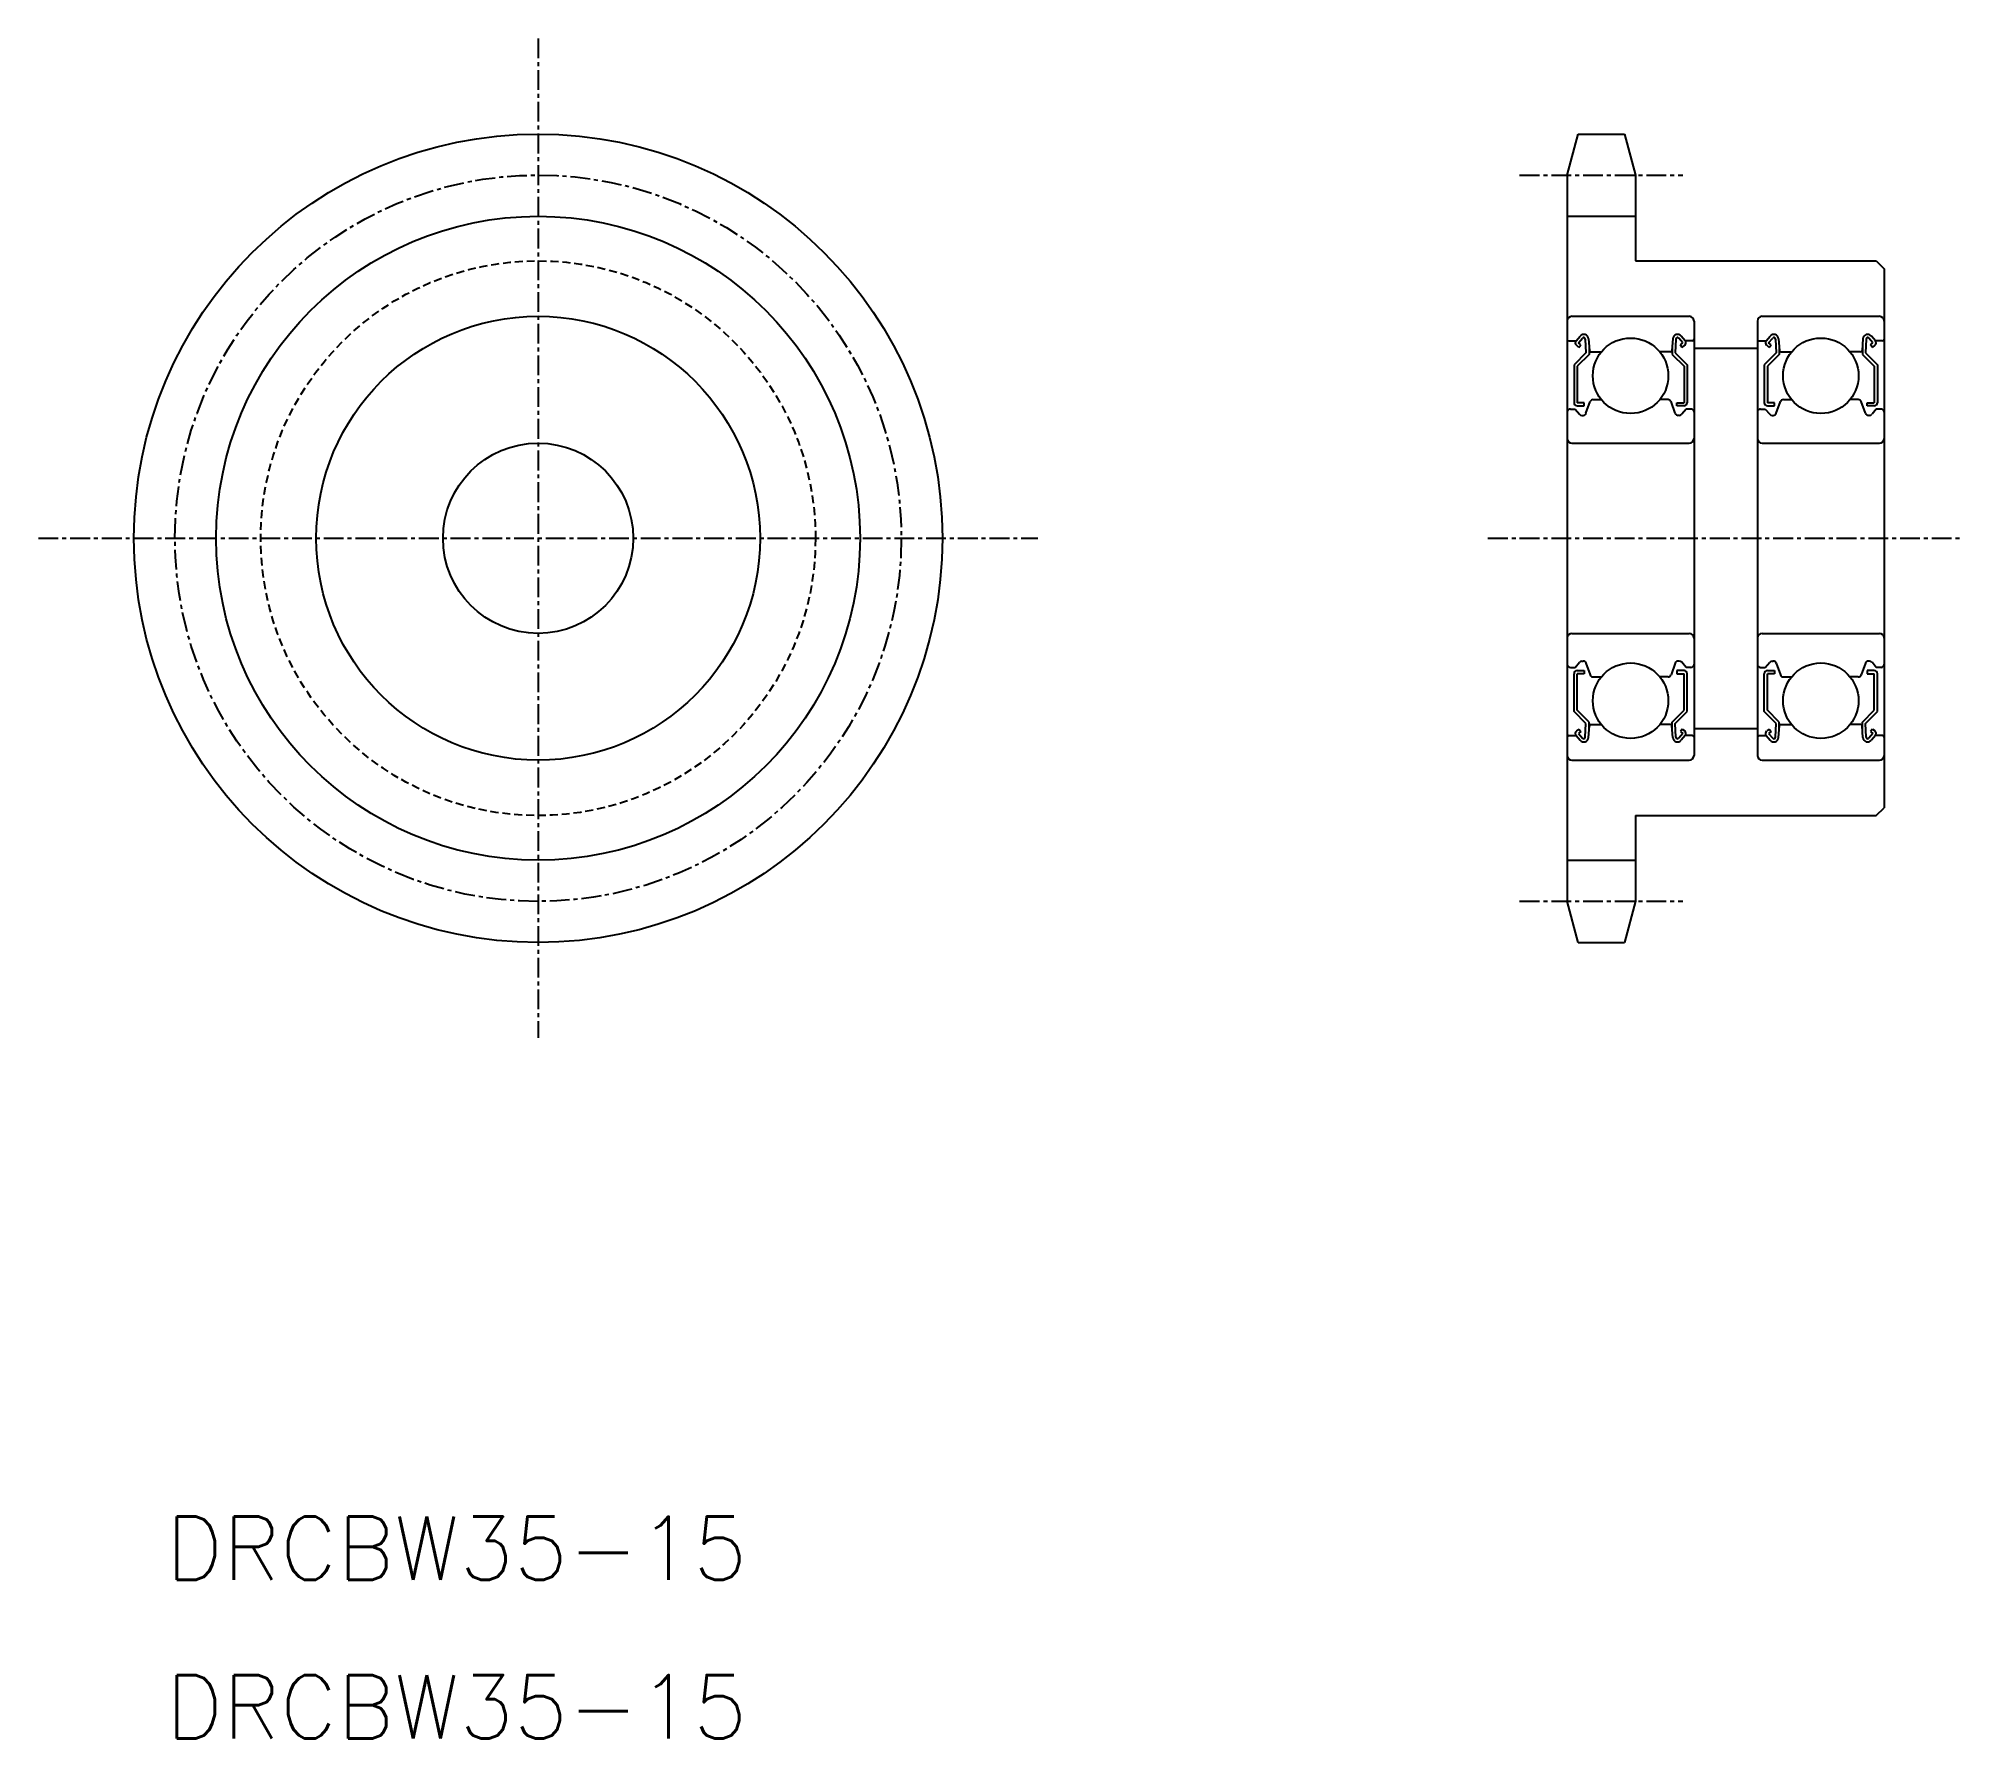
# Model space of a CAD drawing. Extents: x 0 to 121, y 0 to 107.
import ezdxf

# ---------------------------------------------------------------- set-up
doc = ezdxf.new("R2010")
doc.units = 0
doc.linetypes.add('CENTER', pattern=[2, 1.25, -0.25, 0.25, -0.25])
doc.linetypes.add('DASHED', pattern=[0.75, 0.5, -0.25])
doc.layers.get('0').update_dxf_attribs({"linetype": 'CONTINUOUS'})
doc.layers.add('CENTER', color=1, linetype='CENTER')
doc.styles.get("Standard").update_dxf_attribs({"font": 'txt', "bigfont": 'BIGFONT'})

msp = doc.modelspace()

# ---------------------------------------------------------------- linework, layer by layer
at = {"color": 7, "linetype": 'CONTINUOUS'}
for p, q in [((96.44, 98.63), (97.14, 101.22)), ((97.14, 101.22), (100.05, 101.22)), ((100.05, 101.22), (100.74, 98.63)), ((96.44, 98.63), (96.44, 52.82)), ((100.74, 98.63), (100.74, 93.22)), ((96.44, 96.03), (100.74, 96.03)), ((100.74, 93.22), (115.94, 93.22)), ((115.94, 93.22), (116.44, 92.72)), ((116.44, 92.72), (116.44, 58.72)), ((96.44, 89.42), (96.44, 62.02)), ((96.74, 89.72), (104.14, 89.72)), ((104.44, 89.42), (104.44, 62.02)), ((108.44, 89.42), (108.44, 62.02)), ((108.74, 89.72), (116.14, 89.72)), ((116.44, 89.42), (116.44, 62.02)), ((96.54, 88.17), (97, 88.17)), ((97, 88.17), (97.25, 88.47)), ((97.18, 87.76), (97.03, 87.89)), ((97.15, 88.05), (97.41, 88.34)), ((97.31, 87.92), (97.15, 88.05)), ((97.18, 87.76), (97.31, 87.92)), ((97.58, 88.28), (97.62, 87.41)), ((97.78, 88.3), (97.84, 87.57)), ((97.82, 87.79), (97.82, 87.32)), ((97.94, 87.47), (98.59, 87.47)), ((102.94, 87.47), (102.29, 87.47)), ((103.1, 88.3), (103.04, 87.57)), ((103.06, 87.79), (103.06, 87.32)), ((103.3, 88.28), (103.26, 87.41)), ((103.73, 88.05), (103.48, 88.34)), ((103.58, 87.92), (103.73, 88.05)), ((103.7, 87.76), (103.58, 87.92)), ((103.88, 88.17), (103.63, 88.47)), ((103.7, 87.76), (103.86, 87.89)), ((104.34, 88.17), (103.88, 88.17)), ((104.44, 87.72), (108.44, 87.72)), ((108.54, 88.17), (109, 88.17)), ((109, 88.17), (109.25, 88.47)), ((109.18, 87.76), (109.03, 87.89)), ((109.15, 88.05), (109.41, 88.34)), ((109.31, 87.92), (109.15, 88.05)), ((109.18, 87.76), (109.31, 87.92)), ((109.58, 88.28), (109.62, 87.41)), ((109.78, 88.3), (109.84, 87.57)), ((109.82, 87.79), (109.82, 87.32)), ((109.94, 87.47), (110.59, 87.47)), ((114.94, 87.47), (114.29, 87.47)), ((115.1, 88.3), (115.04, 87.57)), ((115.06, 87.79), (115.06, 87.32)), ((115.3, 88.28), (115.26, 87.41)), ((115.73, 88.05), (115.48, 88.34)), ((115.58, 87.92), (115.73, 88.05)), ((115.7, 87.76), (115.58, 87.92)), ((115.88, 88.17), (115.63, 88.47)), ((115.7, 87.76), (115.86, 87.89)), ((116.34, 88.17), (115.88, 88.17)), ((97.62, 87.41), (96.87, 86.66)), ((96.87, 86.66), (96.87, 84.27)), ((97.82, 87.32), (97.07, 86.57)), ((97.07, 86.57), (97.07, 84.27)), ((103.06, 87.32), (103.81, 86.57)), ((103.26, 87.41), (104.01, 86.66)), ((103.81, 86.57), (103.81, 84.27)), ((104.01, 86.66), (104.01, 84.27)), ((109.62, 87.41), (108.87, 86.66)), ((108.87, 86.66), (108.87, 84.27)), ((109.82, 87.32), (109.07, 86.57)), ((109.07, 86.57), (109.07, 84.27)), ((115.06, 87.32), (115.81, 86.57)), ((115.26, 87.41), (116.01, 86.66)), ((115.81, 86.57), (115.81, 84.27)), ((116.01, 86.66), (116.01, 84.27)), ((96.64, 83.87), (96.94, 83.87)), ((96.94, 83.87), (97.22, 83.55)), ((97.52, 84.27), (97.07, 84.27)), ((97.07, 84.07), (97.52, 84.07)), ((97.52, 84.07), (97.52, 84.27)), ((97.62, 83.61), (97.89, 84.34)), ((98.08, 84.47), (98.59, 84.47)), ((102.8, 84.47), (102.29, 84.47)), ((103.26, 83.61), (102.99, 84.34)), ((103.36, 84.27), (103.81, 84.27)), ((103.36, 84.07), (103.36, 84.27)), ((103.81, 84.07), (103.36, 84.07)), ((103.94, 83.87), (103.67, 83.55)), ((104.24, 83.87), (103.94, 83.87)), ((108.64, 83.87), (108.94, 83.87)), ((108.94, 83.87), (109.22, 83.55)), ((109.52, 84.27), (109.07, 84.27)), ((109.07, 84.07), (109.52, 84.07)), ((109.52, 84.07), (109.52, 84.27)), ((109.62, 83.61), (109.89, 84.34)), ((110.08, 84.47), (110.59, 84.47)), ((114.8, 84.47), (114.29, 84.47)), ((115.26, 83.61), (114.99, 84.34)), ((115.36, 84.27), (115.81, 84.27)), ((115.36, 84.07), (115.36, 84.27)), ((115.81, 84.07), (115.36, 84.07)), ((115.94, 83.87), (115.67, 83.55)), ((116.24, 83.87), (115.94, 83.87)), ((116.44, 84.22), (116.44, 84.22)), ((97.37, 83.47), (97.44, 83.47)), ((103.51, 83.47), (103.45, 83.47)), ((109.37, 83.47), (109.44, 83.47)), ((115.51, 83.47), (115.45, 83.47)), ((96.74, 81.72), (104.14, 81.72)), ((108.74, 81.72), (116.14, 81.72)), ((116.44, 75.72), (116.44, 75.72)), ((96.74, 69.72), (104.14, 69.72)), ((108.74, 69.72), (116.14, 69.72)), ((96.64, 67.57), (96.94, 67.57)), ((96.87, 64.79), (96.87, 67.17)), ((96.94, 67.57), (97.22, 67.9)), ((97.07, 67.37), (97.52, 67.37)), ((97.07, 64.87), (97.07, 67.17)), ((97.52, 67.17), (97.07, 67.17)), ((97.37, 67.97), (97.44, 67.97)), ((97.52, 67.37), (97.52, 67.17)), ((97.62, 67.84), (97.89, 67.11)), ((98.08, 66.97), (98.59, 66.97)), ((98.21, 66.97), (98.21, 66.97)), ((98.34, 66.97), (98.34, 66.97)), ((102.8, 66.97), (102.29, 66.97)), ((103.26, 67.84), (102.99, 67.11)), ((103.36, 67.37), (103.36, 67.17)), ((103.81, 67.37), (103.36, 67.37)), ((103.36, 67.17), (103.81, 67.17)), ((103.51, 67.97), (103.45, 67.97)), ((103.94, 67.57), (103.67, 67.9)), ((103.81, 64.87), (103.81, 67.17)), ((104.24, 67.57), (103.94, 67.57)), ((104.01, 64.79), (104.01, 67.17)), ((108.64, 67.57), (108.94, 67.57)), ((108.87, 64.79), (108.87, 67.17)), ((108.94, 67.57), (109.22, 67.9)), ((109.07, 67.37), (109.52, 67.37)), ((109.07, 64.87), (109.07, 67.17)), ((109.52, 67.17), (109.07, 67.17)), ((109.37, 67.97), (109.44, 67.97)), ((109.52, 67.37), (109.52, 67.17)), ((109.62, 67.84), (109.89, 67.11)), ((110.08, 66.97), (110.59, 66.97)), ((110.21, 66.97), (110.21, 66.97)), ((110.34, 66.97), (110.34, 66.97)), ((114.8, 66.97), (114.29, 66.97)), ((115.26, 67.84), (114.99, 67.11)), ((115.36, 67.37), (115.36, 67.17)), ((115.81, 67.37), (115.36, 67.37)), ((115.36, 67.17), (115.81, 67.17)), ((115.51, 67.97), (115.45, 67.97)), ((115.94, 67.57), (115.67, 67.9)), ((115.81, 64.87), (115.81, 67.17)), ((116.24, 67.57), (115.94, 67.57)), ((116.01, 64.79), (116.01, 67.17)), ((97.62, 64.04), (96.87, 64.79)), ((97.82, 64.12), (97.07, 64.87)), ((103.06, 64.12), (103.81, 64.87)), ((103.26, 64.04), (104.01, 64.79)), ((109.62, 64.04), (108.87, 64.79)), ((109.82, 64.12), (109.07, 64.87)), ((115.06, 64.12), (115.81, 64.87)), ((115.26, 64.04), (116.01, 64.79)), ((96.54, 63.27), (97, 63.27)), ((97, 63.27), (97.25, 62.98)), ((97.18, 63.68), (97.03, 63.56)), ((97.31, 63.53), (97.15, 63.4)), ((97.15, 63.4), (97.41, 63.1)), ((97.18, 63.68), (97.31, 63.53)), ((97.58, 63.16), (97.62, 64.04)), ((97.78, 63.14), (97.84, 63.88)), ((97.82, 63.65), (97.82, 64.12)), ((97.94, 63.97), (98.59, 63.97)), ((102.94, 63.97), (102.29, 63.97)), ((103.1, 63.14), (103.04, 63.88)), ((103.06, 63.65), (103.06, 64.12)), ((103.3, 63.16), (103.26, 64.04)), ((103.73, 63.4), (103.48, 63.1)), ((103.7, 63.68), (103.58, 63.53)), ((103.58, 63.53), (103.73, 63.4)), ((103.88, 63.27), (103.63, 62.98)), ((103.7, 63.68), (103.86, 63.56)), ((104.34, 63.27), (103.88, 63.27)), ((104.44, 63.72), (108.44, 63.72)), ((108.54, 63.27), (109, 63.27)), ((109, 63.27), (109.25, 62.98)), ((109.18, 63.68), (109.03, 63.56)), ((109.31, 63.53), (109.15, 63.4)), ((109.15, 63.4), (109.41, 63.1)), ((109.18, 63.68), (109.31, 63.53)), ((109.58, 63.16), (109.62, 64.04)), ((109.78, 63.14), (109.84, 63.88)), ((109.82, 63.65), (109.82, 64.12)), ((109.94, 63.97), (110.59, 63.97)), ((114.94, 63.97), (114.29, 63.97)), ((115.1, 63.14), (115.04, 63.88)), ((115.06, 63.65), (115.06, 64.12)), ((115.3, 63.16), (115.26, 64.04)), ((115.73, 63.4), (115.48, 63.1)), ((115.7, 63.68), (115.58, 63.53)), ((115.58, 63.53), (115.73, 63.4)), ((115.88, 63.27), (115.63, 62.98)), ((115.7, 63.68), (115.86, 63.56)), ((116.34, 63.27), (115.88, 63.27)), ((96.74, 61.72), (104.14, 61.72)), ((108.74, 61.72), (116.14, 61.72)), ((115.94, 58.22), (116.44, 58.72)), ((100.74, 58.22), (115.94, 58.22)), ((100.74, 58.22), (100.74, 52.82)), ((96.44, 55.41), (100.74, 55.41)), ((97.14, 50.22), (96.44, 52.82)), ((100.74, 52.82), (100.05, 50.22)), ((97.14, 50.22), (100.05, 50.22))]:
    msp.add_line(p, q, dxfattribs=at)
for centre, radius in [((31.52, 75.72), 25.5), ((31.52, 75.72), 14), ((100.44, 85.97), 2.38), ((112.44, 85.97), 2.38), ((31.52, 75.72), 6), ((100.44, 65.47), 2.38), ((112.44, 65.47), 2.38)]:
    msp.add_circle(centre, radius, dxfattribs=at)
at = {"color": 3, "linetype": 'CONTINUOUS'}
msp.add_circle((31.52, 75.72), 20.31, dxfattribs=at)
at = {"color": 3, "linetype": 'DASHED'}
msp.add_circle((31.52, 75.72), 17.5, dxfattribs=at)
at = {"color": 7, "linetype": 'CONTINUOUS'}
for centre, radius, start, end in [((96.74, 89.42), 0.3, 90, 180), ((104.14, 89.42), 0.3, 0, 90), ((108.74, 89.42), 0.3, 90, 180), ((116.14, 89.42), 0.3, 0, 90), ((96.54, 88.27), 0.1, 180, 270), ((97.15, 88.05), 0.2, 140.002, 230.0863), ((97.48, 88.28), 0.3, 4.9968, 140.002), ((97.48, 88.28), 0.1, 2.8198, 140.0022), ((97.94, 87.57), 0.1, 184.9968, 269.9991), ((102.94, 87.57), 0.1, 270.0009, 355.0032), ((103.4, 88.28), 0.3, 39.998, 175.0032), ((103.4, 88.28), 0.1, 39.9978, 177.1802), ((103.73, 88.05), 0.2, 309.9137, 39.998), ((104.34, 88.27), 0.1, 270, 0), ((108.54, 88.27), 0.1, 180, 270), ((109.15, 88.05), 0.2, 140.002, 230.0863), ((109.48, 88.28), 0.3, 4.9968, 140.002), ((109.48, 88.28), 0.1, 2.8198, 140.0022), ((109.94, 87.57), 0.1, 184.9968, 269.9991), ((114.94, 87.57), 0.1, 270.0009, 355.0032), ((115.4, 88.28), 0.3, 39.998, 175.0032), ((115.4, 88.28), 0.1, 39.9978, 177.1802), ((115.73, 88.05), 0.2, 309.9137, 39.998), ((116.34, 88.27), 0.1, 270, 0), ((96.64, 83.67), 0.2, 90, 180), ((97.07, 84.27), 0.2, 180, 270), ((98.08, 84.27), 0.2, 90, 159.9916), ((102.8, 84.27), 0.2, 20.0084, 90), ((103.81, 84.27), 0.2, 270, 0), ((104.24, 83.67), 0.2, 0, 90), ((108.64, 83.67), 0.2, 90, 180), ((109.07, 84.27), 0.2, 180, 270), ((110.08, 84.27), 0.2, 90, 159.9916), ((114.8, 84.27), 0.2, 20.0084, 90), ((115.81, 84.27), 0.2, 270, 0), ((116.24, 83.67), 0.2, 0, 90), ((97.37, 83.67), 0.2, 219.9952, 270), ((97.44, 83.67), 0.2, 270, 339.9916), ((103.45, 83.67), 0.2, 200.0084, 270), ((103.51, 83.67), 0.2, 270, 320.0048), ((109.37, 83.67), 0.2, 219.9952, 270), ((109.44, 83.67), 0.2, 270, 339.9916), ((115.45, 83.67), 0.2, 200.0084, 270), ((115.51, 83.67), 0.2, 270, 320.0048), ((96.74, 82.02), 0.3, 180, 270), ((104.14, 82.02), 0.3, 270, 0), ((108.74, 82.02), 0.3, 180, 270), ((116.14, 82.02), 0.3, 270, 0), ((96.74, 69.42), 0.3, 90, 180), ((104.14, 69.42), 0.3, 0, 90), ((108.74, 69.42), 0.3, 90, 180), ((116.14, 69.42), 0.3, 0, 90), ((96.64, 67.77), 0.2, 180, 270), ((97.07, 67.17), 0.2, 90, 180), ((97.37, 67.77), 0.2, 90, 140.0048), ((97.44, 67.77), 0.2, 20.0084, 90), ((98.08, 67.17), 0.2, 200.0084, 270), ((102.8, 67.17), 0.2, 270, 339.9916), ((103.45, 67.77), 0.2, 90, 159.9916), ((103.51, 67.77), 0.2, 39.9952, 90), ((103.81, 67.17), 0.2, 0, 90), ((104.24, 67.77), 0.2, 270, 0), ((108.64, 67.77), 0.2, 180, 270), ((109.07, 67.17), 0.2, 90, 180), ((109.37, 67.77), 0.2, 90, 140.0048), ((109.44, 67.77), 0.2, 20.0084, 90), ((110.08, 67.17), 0.2, 200.0084, 270), ((114.8, 67.17), 0.2, 270, 339.9916), ((115.45, 67.77), 0.2, 90, 159.9916), ((115.51, 67.77), 0.2, 39.9952, 90), ((115.81, 67.17), 0.2, 0, 90), ((116.24, 67.77), 0.2, 270, 0), ((96.54, 63.17), 0.1, 90, 180), ((97.15, 63.4), 0.2, 129.9137, 219.998), ((97.48, 63.17), 0.1, 219.9978, 357.1802), ((97.94, 63.87), 0.1, 90.0009, 175.0032), ((102.94, 63.87), 0.1, 4.9968, 89.9991), ((103.4, 63.17), 0.1, 182.8198, 320.0022), ((103.73, 63.4), 0.2, 320.002, 50.0863), ((104.34, 63.17), 0.1, 0, 90), ((108.54, 63.17), 0.1, 90, 180), ((109.15, 63.4), 0.2, 129.9137, 219.998), ((109.48, 63.17), 0.1, 219.9978, 357.1802), ((109.94, 63.87), 0.1, 90.0009, 175.0032), ((114.94, 63.87), 0.1, 4.9968, 89.9991), ((115.4, 63.17), 0.1, 182.8198, 320.0022), ((115.73, 63.4), 0.2, 320.002, 50.0863), ((116.34, 63.17), 0.1, 0, 90), ((96.74, 62.02), 0.3, 180, 270), ((97.48, 63.17), 0.3, 219.998, 355.0032), ((103.4, 63.17), 0.3, 184.9968, 320.002), ((104.14, 62.02), 0.3, 270, 0), ((108.74, 62.02), 0.3, 180, 270), ((109.48, 63.17), 0.3, 219.998, 355.0032), ((115.4, 63.17), 0.3, 184.9968, 320.002), ((116.14, 62.02), 0.3, 270, 0)]:
    msp.add_arc(centre, radius, start, end, dxfattribs=at)
at = {"layer": 'CENTER', "color": 1, "linetype": 'CENTER'}
for p, q in [((31.52, 107.25), (31.52, 44.2)), ((93.44, 98.63), (103.74, 98.63)), ((0, 75.72), (63.04, 75.72)), ((91.44, 75.72), (121.44, 75.72)), ((93.44, 52.82), (103.74, 52.82))]:
    msp.add_line(p, q, dxfattribs=at)
msp.add_circle((31.52, 75.72), 22.91, dxfattribs=at)

# ---------------------------------------------------------------- texts
at = {"color": 7, "linetype": 'CONTINUOUS'}
for p in [(8.04, 10), (8.04, 0)]:
    msp.add_text('DRCBW35-15', height=4, dxfattribs=at).set_placement(p)

doc.saveas('drawing.dxf')
